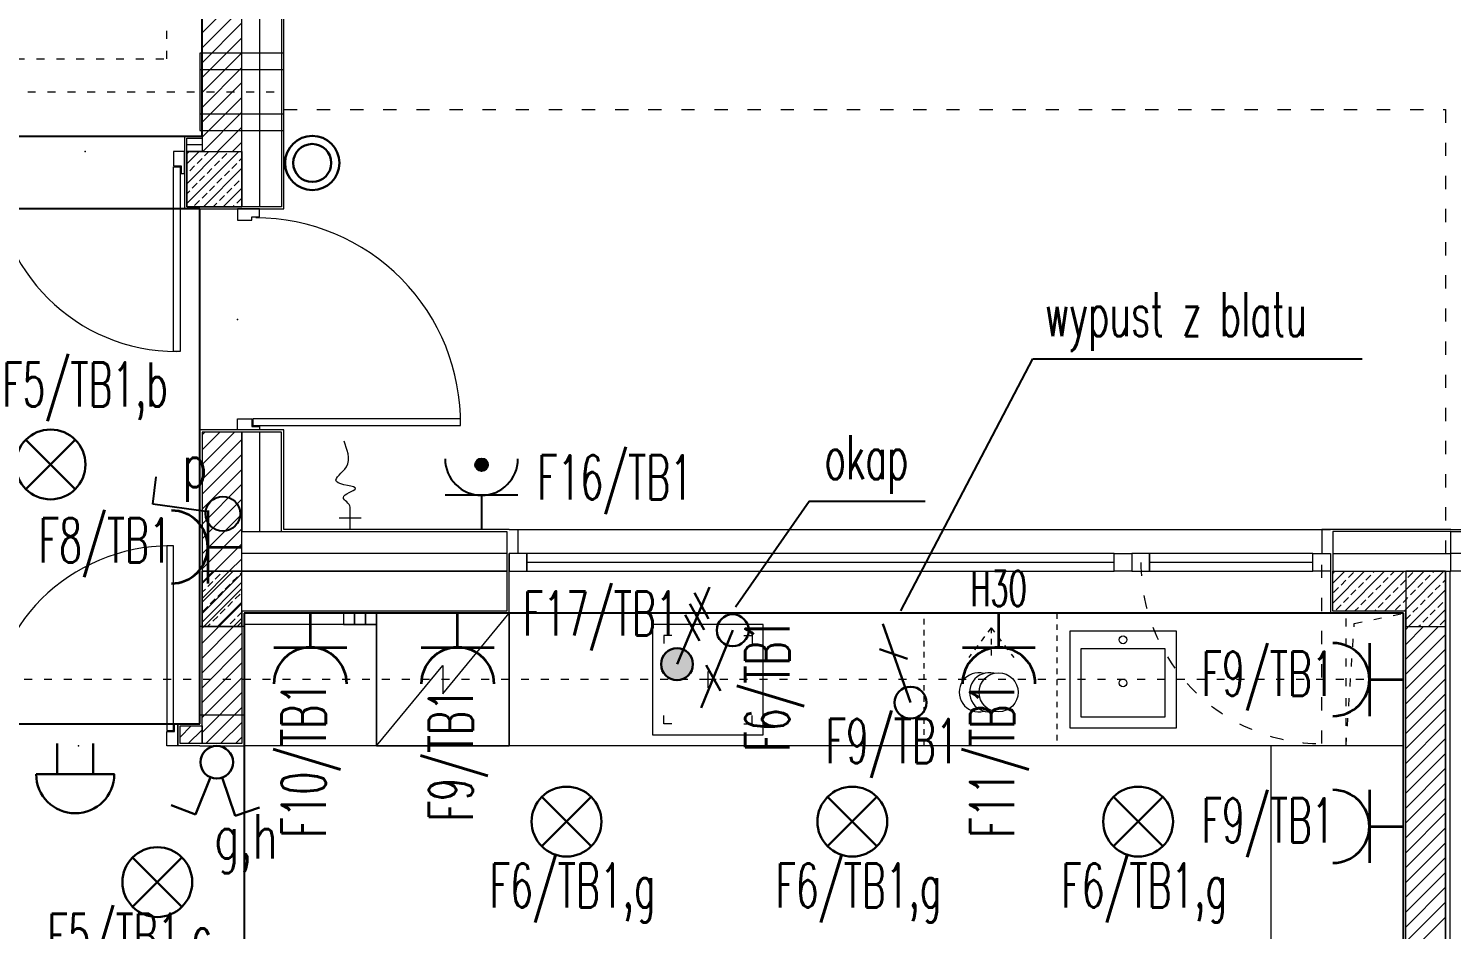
# Model space of a CAD drawing. Header units: millimetres. Extents: x 1780 to 154263, y -7240 to 17216.
# Drawn here: x 66186 to 66830, y 3940 to 4348 of the extents above; entities that cross this region are included whole.
import ezdxf

# ---------------------------------------------------------------- set-up
doc = ezdxf.new("R2010")
doc.units = ezdxf.units.MM
doc.linetypes.add('0.5_0.5', pattern=[1, 0.5, -0.5])
doc.linetypes.add('ACAD_ISO03W100', pattern=[30, 12, -18])
for name, color, linetype, lineweight in [('2d_SX_aranżacja drukowana', 200, 'Continuous', 5), ('2d_SX_gruba przekroje', 90, 'Continuous', 20), ('2d_SX_instalacje szkic - wentylacja nawiew', 170, 'Continuous', 5), ('2d_SX_instalacje szkic - wentylacja wywiew', 14, 'Continuous', 5), ('2d_SX_instalacje szkic - woda', 140, 'Continuous', 5), ('2d_SX_przebicia', 96, 'Continuous', 13), ('2d_SX_stolarka drzwiowa', 211, 'Continuous', 5), ('2d_SX_stolarka okienna', 5, 'Continuous', 5), ('2d_SX_stolarka okznaczenia', 251, 'Continuous', 5), ('2d_SX_szraf', 251, 'Continuous', 0), ('2d_SX_warstwy', 181, 'Continuous', 9), ('2d_SX_widok', 10, 'Continuous', 9)]:
    doc.layers.add(name, color=color, linetype=linetype, lineweight=lineweight)
doc.layers.add('2d_SX_powierzchnia', color=251, linetype='Continuous', plot=False)
for name, color, linetype in [('2d_SX_rewizja 18 września', 210, 'Continuous'), ('60 instalacje elektryka', 10, 'Continuous'), ('BA-widok', 1, 'Continuous')]:
    doc.layers.add(name, color=color, linetype=linetype)
doc.styles.add('OPIS', font='simplex.shx', dxfattribs={"width": 0.7, "height": 4})
doc.linetypes.add('ZIGZAG', pattern='A,0.00254,-5.08,[131,ltypeshp.shx,S=5.08,R=0,X=-5.08,Y=0],-10.16,[131,ltypeshp.shx,S=5.08,R=180,X=5.08,Y=0],-5.08', length=20.32254)

# ---------------------------------------------------------------- blocks, each defined once
blk = doc.blocks.new('PDKLD A0')
at = {"layer": '2d_SX_aranżacja drukowana', "color": 8}
for p, q in [((72090.94, -15068.08), (72615.94, -15068.08)), ((72090.94, -15128.08), (72090.94, -15068.08)), ((72090.94, -15128.08), (72090.94, -15068.08)), ((72090.94, -15068.08), (72615.94, -15068.08)), ((72210.94, -15068.08), (72150.94, -15068.08)), ((72150.94, -15068.08), (72150.94, -15128.08)), ((72150.94, -15068.08), (72210.94, -15068.08)), ((72150.94, -15128.08), (72150.94, -15068.08)), ((72180.94, -15104.48), (72210.94, -15068.08)), ((72210.94, -15128.08), (72210.94, -15068.08)), ((72210.94, -15068.08), (72210.94, -15128.08)), ((72615.94, -15068.08), (72615.94, -15128.08)), ((72615.94, -15068.08), (72615.94, -15128.08)), ((72325.94, -15073.08), (72275.94, -15073.08)), ((72275.94, -15073.08), (72275.94, -15123.08)), ((72284.66, -15078.08), (72280.94, -15078.08)), ((72280.94, -15078.08), (72280.94, -15081.8)), ((72317.23, -15078.08), (72320.94, -15078.08)), ((72320.94, -15078.08), (72320.94, -15081.8)), ((72325.94, -15123.08), (72325.94, -15073.08)), ((72464.94, -15120.08), (72464.94, -15076.08)), ((72464.94, -15076.08), (72512.94, -15076.08)), ((72512.94, -15076.08), (72512.94, -15120.08)), ((72469.94, -15115.08), (72469.94, -15084.08)), ((72469.94, -15084.08), (72507.94, -15084.08)), ((72507.94, -15084.08), (72507.94, -15115.08)), ((72150.94, -15128.08), (72180.94, -15091.68)), ((72180.94, -15091.68), (72180.94, -15104.48)), ((72300.94, -15098.08), (72297.23, -15098.08)), ((72300.94, -15094.37), (72300.94, -15098.08)), ((72304.66, -15098.08), (72300.94, -15098.08)), ((72300.94, -15098.08), (72300.94, -15101.8)), ((72280.94, -15118.08), (72280.94, -15114.37)), ((72320.94, -15118.08), (72320.94, -15114.37)), ((72507.94, -15115.08), (72469.94, -15115.08)), ((72275.94, -15123.08), (72325.94, -15123.08)), ((72284.66, -15118.08), (72280.94, -15118.08)), ((72317.23, -15118.08), (72320.94, -15118.08)), ((72512.94, -15120.08), (72464.94, -15120.08)), ((72615.94, -15128.08), (72090.94, -15128.08)), ((72615.94, -15128.08), (72090.94, -15128.08)), ((72150.94, -15128.08), (72210.94, -15128.08)), ((72210.94, -15128.08), (72150.94, -15128.08)), ((72615.94, -15128.08), (72555.94, -15128.08)), ((72555.94, -15128.08), (72555.94, -15338.08)), ((72615.94, -15338.08), (72615.94, -15128.08)), ((72615.94, -15128.08), (72615.94, -15128.08))]:
    blk.add_line(p, q, dxfattribs=at)
at = {"layer": '2d_SX_aranżacja drukowana', "color": 8, "ltscale": 5}
for p, q in [((72090.94, -15128.08), (72090.94, -15068.08)), ((72090.94, -15068.08), (72150.94, -15068.08)), ((72140.94, -15068.08), (72135.94, -15068.08)), ((72135.94, -15068.08), (72135.94, -15073.08)), ((72140.94, -15073.08), (72140.94, -15068.08)), ((72145.94, -15068.08), (72140.94, -15068.08)), ((72140.94, -15068.08), (72140.94, -15073.08)), ((72145.94, -15073.08), (72145.94, -15068.08)), ((72150.94, -15068.08), (72145.94, -15068.08)), ((72145.94, -15068.08), (72145.94, -15073.08)), ((72150.94, -15073.08), (72150.94, -15068.08)), ((72150.94, -15068.08), (72150.94, -15073.08)), ((72150.94, -15068.08), (72150.94, -15128.08)), ((72150.94, -15073.08), (72090.94, -15073.08)), ((72135.94, -15073.08), (72140.94, -15073.08)), ((72140.94, -15073.08), (72145.94, -15073.08)), ((72145.94, -15073.08), (72150.94, -15073.08)), ((72150.94, -15128.08), (72090.94, -15128.08))]:
    blk.add_line(p, q, dxfattribs=at)
at = {"layer": '2d_SX_aranżacja drukowana', "color": 8, "linetype": '0.5_0.5', "ltscale": 5}
for p, q in [((72398.94, -15068.08), (72458.94, -15068.08)), ((72398.94, -15128.08), (72398.94, -15068.08)), ((72458.94, -15068.08), (72458.94, -15128.08)), ((72429.25, -15074.63), (72419.08, -15088.15)), ((72429.25, -15074.63), (72429.25, -15089.54)), ((72429.25, -15074.63), (72439.42, -15088.15)), ((72458.94, -15128.08), (72398.94, -15128.08))]:
    blk.add_line(p, q, dxfattribs=at)
at = {"layer": '2d_SX_aranżacja drukowana', "color": 8, "linetype": 'ACAD_ISO03W100', "ltscale": 0.3}
blk.add_line((72615.94, -15098.08), (72210.94, -15098.08), dxfattribs=at)
at = {"layer": '2d_SX_aranżacja drukowana', "color": 8}
for centre, radius in [((72488.94, -15080.08), 1.75), ((72432.57, -15103.82), 8.84), ((72488.94, -15099.58), 1.75)]:
    blk.add_circle(centre, radius, dxfattribs=at)
for centre, start, end in [((72423.57, -15103.82), 74.45458, 285.54542), ((72428.31, -15103.82), 76.04438, 283.95562)]:
    blk.add_arc(centre, 8.84, start, end, dxfattribs=at)
at = {"layer": '2d_SX_gruba przekroje', "color": 8}
for p, q in [((72108.94, -14885.08), (72108.94, -14234.08)), ((72071.94, -14271.08), (72071.94, -14852.08)), ((72063.94, -14852.08), (72063.94, -14885.08)), ((72071.94, -14852.08), (72063.94, -14852.08)), ((72063.94, -14885.08), (72108.94, -14885.08)), ((72108.94, -14985.08), (72070.94, -14985.08)), ((72070.94, -14985.08), (72070.94, -15118.08)), ((72108.94, -15030.08), (72108.94, -14985.08)), ((72210.94, -15030.08), (72108.94, -15030.08)), ((72210.94, -15030.08), (72214.94, -15030.08)), ((72214.94, -15030.08), (72214.94, -15041.08)), ((72582.94, -15030.08), (72578.94, -15030.08)), ((72578.94, -15030.08), (72578.94, -15041.08)), ((72637.44, -15030.08), (72582.94, -15030.08)), ((72582.94, -15030.08), (72582.94, -15030.08)), ((72637.44, -15030.08), (72691.94, -15030.08)), ((72214.94, -15041.08), (72210.94, -15041.08)), ((72210.94, -15068.08), (72210.94, -15041.08)), ((72578.94, -15041.08), (72582.94, -15041.08)), ((72582.94, -15041.08), (72582.94, -15068.08)), ((72090.94, -15128.08), (72090.94, -15068.08)), ((72090.94, -15068.08), (72210.94, -15068.08)), ((72582.94, -15068.08), (72615.94, -15068.08)), ((72615.94, -15068.08), (72615.94, -15308.08)), ((72060.94, -15128.08), (72060.94, -15118.08)), ((72060.94, -15118.08), (72070.94, -15118.08)), ((72070.94, -15128.08), (72060.94, -15128.08)), ((72070.94, -15128.08), (72090.94, -15128.08))]:
    blk.add_line(p, q, dxfattribs=at)
at = {"layer": '2d_SX_instalacje szkic - wentylacja nawiew', "color": 8, "linetype": 'ACAD_ISO03W100', "ltscale": 0.3}
blk.add_line((71803.94, -14832.08), (72108.94, -14832.08), dxfattribs=at)
at = {"layer": '2d_SX_instalacje szkic - wentylacja wywiew', "color": 8, "linetype": 'ACAD_ISO03W100', "ltscale": 0.3}
for p, q in [((72055.94, -14817.08), (72055.94, -14234.08)), ((71753.94, -14817.08), (72055.94, -14817.08)), ((72300.94, -15098.08), (71970.94, -15098.08))]:
    blk.add_line(p, q, dxfattribs=at)
at = {"layer": '2d_SX_instalacje szkic - woda', "color": 8}
for p, q in [((72138.94, -15030.08), (72138.94, -15020.08)), ((72143.94, -15025.08), (72133.94, -15025.08))]:
    blk.add_line(p, q, dxfattribs=at)
at = {"layer": '2d_SX_instalacje szkic - woda', "color": 8, "start_tangent": (0.020138, 0.999797), "end_tangent": (-0.22984, 0.973228)}
blk.add_spline([(72138.94, -15020.08), (72135.88, -15015.7), (72141.39, -15011.71), (72132.71, -15008.41), (72137.26, -15001.8), (72136.29, -14990.1)], degree=3, dxfattribs=at)
at = {"layer": '2d_SX_powierzchnia', "color": 8}
for p, q in [((72071.94, -14852.08), (72071.94, -14272.08)), ((71717.94, -14852.08), (72071.94, -14852.08)), ((72070.94, -14885.08), (71973.94, -14885.08)), ((72070.94, -15118.08), (72070.94, -14885.08)), ((72615.94, -15068.08), (72090.94, -15068.08)), ((72090.94, -15068.08), (72090.94, -15406.19)), ((72615.94, -15308.08), (72615.94, -15068.08)), ((71910.94, -15118.08), (72070.94, -15118.08)), ((72090.94, -15128.08), (72090.94, -15248.08))]:
    blk.add_line(p, q, dxfattribs=at)
at = {"layer": '2d_SX_przebicia', "color": 8}
for p, q in [((72108.94, -14814.58), (72070.94, -14814.58)), ((72070.94, -14814.58), (72070.94, -14849.58)), ((72108.94, -14849.58), (72108.94, -14814.58)), ((72108.94, -14822.08), (72070.94, -14822.08)), ((72070.94, -14822.08), (72070.94, -14842.08)), ((72108.94, -14842.08), (72108.94, -14822.08)), ((72070.94, -14842.08), (72108.94, -14842.08)), ((72070.94, -14849.58), (72108.94, -14849.58)), ((72090.94, -15074.08), (72070.94, -15074.08)), ((72070.94, -15074.08), (72070.94, -15114.08)), ((72090.94, -15114.08), (72090.94, -15074.08)), ((72070.94, -15114.08), (72090.94, -15114.08))]:
    blk.add_line(p, q, dxfattribs=at)
at = {"layer": '2d_SX_przebicia', "color": 8, "linetype": 'ACAD_ISO03W100', "ltscale": 0.3}
for p, q in [((72589.94, -15068.08), (72615.94, -15068.08)), ((72589.94, -15128.08), (72589.94, -15068.08)), ((72593.65, -15072.73), (72615.94, -15068.08)), ((72615.94, -15068.08), (72615.94, -15128.08)), ((72589.94, -15128.08), (72593.65, -15072.73)), ((72615.94, -15128.08), (72589.94, -15128.08))]:
    blk.add_line(p, q, dxfattribs=at)
at = {"layer": '2d_SX_stolarka drzwiowa', "color": 8}
for p, q in [((72063.94, -14859.08), (72058.94, -14859.08)), ((72058.94, -14859.08), (72058.94, -14865.58)), ((72063.94, -14869.08), (72063.94, -14859.08)), ((72058.94, -14865.58), (72062.44, -14865.58)), ((72058.94, -14949.58), (72058.94, -14866.08)), ((72058.94, -14866.08), (72061.94, -14866.08)), ((72061.94, -14866.08), (72061.94, -14949.58)), ((72062.44, -14865.58), (72062.44, -14869.08)), ((72062.44, -14869.08), (72063.94, -14869.08)), ((72097.94, -14885.08), (72087.94, -14885.08)), ((72087.94, -14885.08), (72087.94, -14890.08)), ((72097.94, -14888.58), (72097.94, -14885.08)), ((72087.94, -14890.08), (72094.44, -14890.08)), ((72094.44, -14890.08), (72094.44, -14888.58)), ((72094.44, -14888.58), (72097.94, -14888.58)), ((72061.94, -14949.58), (72058.94, -14949.58)), ((72087.94, -14985.08), (72087.94, -14980.08)), ((72087.94, -14980.08), (72094.44, -14980.08)), ((72094.44, -14980.08), (72094.44, -14983.58)), ((72188.96, -14980.08), (72094.95, -14980.08)), ((72094.95, -14980.08), (72094.95, -14983.08)), ((72188.96, -14983.08), (72188.96, -14980.08)), ((72097.94, -14985.08), (72087.94, -14985.08)), ((72094.44, -14983.58), (72097.94, -14983.58)), ((72094.95, -14983.08), (72188.96, -14983.08)), ((72097.94, -14983.58), (72097.94, -14985.08)), ((72058.94, -15037.58), (72055.94, -15037.58)), ((72055.94, -15037.58), (72055.94, -15121.08)), ((72058.94, -15121.08), (72058.94, -15037.58)), ((72055.94, -15121.08), (72058.94, -15121.08)), ((72055.94, -15121.58), (72059.44, -15121.58)), ((72055.94, -15128.08), (72055.94, -15121.58)), ((72059.44, -15121.58), (72059.44, -15118.08)), ((72059.44, -15118.08), (72060.94, -15118.08)), ((72060.94, -15118.08), (72060.94, -15128.08)), ((72060.94, -15128.08), (72055.94, -15128.08))]:
    blk.add_line(p, q, dxfattribs=at)
at = {"layer": '2d_SX_stolarka okienna', "color": 8, "linetype": 'ACAD_ISO03W100', "ltscale": 0.5}
blk.add_line((72578.94, -15127.08), (72578.94, -15045.08), dxfattribs=at)
at = {"layer": '2d_SX_stolarka okienna', "color": 8}
for points in [[(72210.94, -15049.08), (72218.94, -15049.08), (72218.94, -15041.08), (72210.94, -15041.08), (72210.94, -15049.08)], [(72484.94, -15049.08), (72484.94, -15041.08), (72218.94, -15041.08), (72218.94, -15049.08)], [(72492.94, -15049.08), (72484.94, -15049.08), (72484.94, -15041.08), (72492.94, -15041.08), (72492.94, -15049.08)], [(72492.94, -15049.08), (72500.94, -15049.08), (72500.94, -15041.08), (72492.94, -15041.08), (72492.94, -15049.08)], [(72574.94, -15049.08), (72574.94, -15041.08), (72500.94, -15041.08), (72500.94, -15049.08)], [(72582.94, -15049.08), (72574.94, -15049.08), (72574.94, -15041.08), (72582.94, -15041.08), (72582.94, -15049.08)]]:
    blk.add_lwpolyline(points, close=True, dxfattribs=at)
for points in [[(72484.94, -15045.08), (72218.94, -15045.08)], [(72574.94, -15045.08), (72500.94, -15045.08)]]:
    blk.add_lwpolyline(points, dxfattribs=at)
at = {"layer": '2d_SX_stolarka okienna', "color": 8, "linetype": 'ACAD_ISO03W100', "ltscale": 0.5}
blk.add_arc((72579.11, -15045.01), 82.07, 180.04855, 269.8832, dxfattribs=at)
at = {"layer": '2d_SX_stolarka okznaczenia', "color": 8}
for centre, radius, start, end in [((72060.37, -14867.15), 82.43, 180.29754, 270.05077), ((72096.1, -14981.94), 92.85, 359.29324, 89.9404), ((72057.37, -15120.01), 82.43, 89.94923, 179.70246)]:
    blk.add_arc(centre, radius, start, end, dxfattribs=at)
for p in [(72018.94, -14859.08), (72087.94, -14935.08), (72015.94, -15128.08)]:
    blk.add_point(p, dxfattribs=at)
at = {"layer": '2d_SX_szraf', "color": 8, "linetype": 'ZIGZAG'}
for p, q in [((72097.94, -14245.08), (72097.94, -14884.08)), ((72097.94, -14884.08), (72097.94, -14884.08)), ((72097.94, -14986.08), (72097.94, -15031.08)), ((72209.94, -15041.08), (72089.94, -15041.08)), ((72583.94, -15041.08), (72637.44, -15041.08)), ((72690.94, -15041.08), (72637.44, -15041.08))]:
    blk.add_line(p, q, dxfattribs=at)
at = {"layer": '2d_SX_szraf', "color": 8, "linetype": 'Continuous'}
for p, q in [((72071.94, -14805.43), (72089.94, -14787.43)), ((72071.94, -14812.17), (72089.94, -14794.17)), ((72071.94, -14818.9), (72089.94, -14800.9)), ((72071.94, -14825.64), (72089.94, -14807.64)), ((72071.94, -14832.37), (72089.94, -14814.37)), ((72071.94, -14839.11), (72089.94, -14821.11)), ((72071.94, -14845.84), (72089.94, -14827.84)), ((72071.94, -14852.58), (72089.94, -14834.58)), ((72072.18, -14859.08), (72089.94, -14841.31)), ((72078.91, -14859.08), (72089.94, -14848.05)), ((72064.94, -14864.69), (72070.55, -14859.08)), ((72064.94, -14873.67), (72079.53, -14859.08)), ((72064.94, -14882.65), (72088.51, -14859.08)), ((72065.18, -14859.97), (72066.06, -14859.08)), ((72073.03, -14861.09), (72075.04, -14859.08)), ((72085.65, -14859.08), (72089.94, -14854.78)), ((72066.3, -14867.82), (72068.54, -14865.58)), ((72069.67, -14864.46), (72071.91, -14862.21)), ((72077.52, -14865.58), (72079.77, -14863.33)), ((72080.89, -14862.21), (72083.14, -14859.97)), ((72085.38, -14866.7), (72087.63, -14864.46)), ((72088.75, -14863.33), (72089.94, -14862.14)), ((72064.94, -14869.18), (72065.18, -14868.95)), ((72070.79, -14872.31), (72073.03, -14870.07)), ((72072.49, -14884.08), (72089.94, -14866.63)), ((72074.16, -14868.95), (72076.4, -14866.7)), ((72078.65, -14873.44), (72080.89, -14871.19)), ((72082.01, -14870.07), (72084.26, -14867.82)), ((72086.5, -14874.56), (72088.75, -14872.31)), ((72089.87, -14871.19), (72089.94, -14871.12)), ((72064.94, -14878.16), (72066.3, -14876.8)), ((72067.42, -14875.68), (72069.67, -14873.44)), ((72071.91, -14880.17), (72074.16, -14877.93)), ((72075.28, -14876.8), (72077.52, -14874.56)), ((72079.77, -14881.29), (72082.01, -14879.05)), ((72081.47, -14884.08), (72089.94, -14875.61)), ((72083.14, -14877.93), (72085.38, -14875.68)), ((72068.54, -14883.54), (72070.79, -14881.29)), ((72076.98, -14884.08), (72078.65, -14882.42)), ((72085.96, -14884.08), (72086.5, -14883.54)), ((72087.63, -14882.42), (72089.87, -14880.17)), ((72071.94, -14987.28), (72073.14, -14986.08)), ((72071.94, -14994.02), (72079.88, -14986.08)), ((72071.94, -15000.75), (72086.62, -14986.08)), ((72071.94, -15007.49), (72089.94, -14989.49)), ((72071.94, -15014.22), (72089.94, -14996.22)), ((72071.94, -15020.96), (72089.94, -15002.96)), ((72071.94, -15027.69), (72089.94, -15009.69)), ((72071.94, -15034.43), (72089.94, -15016.43)), ((72071.94, -15041.16), (72089.94, -15023.16)), ((72071.94, -15047.9), (72089.94, -15029.9)), ((72077.5, -15049.08), (72089.94, -15036.63)), ((72084.23, -15049.08), (72089.94, -15043.37)), ((72071.94, -15054.09), (72076.95, -15049.08)), ((72071.94, -15063.07), (72085.93, -15049.08)), ((72071.94, -15054.63), (72077.5, -15049.08)), ((72071.94, -15061.37), (72084.23, -15049.08)), ((72071.94, -15049.6), (72072.29, -15049.26)), ((72071.94, -15068.1), (72089.94, -15050.1)), ((72077.9, -15052.62), (72080.14, -15050.38)), ((72081.27, -15049.26), (72081.44, -15049.08)), ((72085.76, -15053.75), (72088, -15051.5)), ((72089.12, -15050.38), (72089.94, -15049.56)), ((72583.94, -15054.51), (72589.37, -15049.08)), ((72583.94, -15063.49), (72598.35, -15049.08)), ((72583.94, -15050.02), (72584.88, -15049.08)), ((72587.66, -15055.29), (72589.9, -15053.04)), ((72589.33, -15067.08), (72607.33, -15049.08)), ((72591.02, -15051.92), (72593.27, -15049.67)), ((72598.31, -15067.08), (72616.31, -15049.08)), ((72598.88, -15053.04), (72601.13, -15050.8)), ((72602.25, -15049.67), (72602.84, -15049.08)), ((72606.74, -15054.16), (72608.99, -15051.92)), ((72610.11, -15050.8), (72611.82, -15049.08)), ((72614.6, -15055.29), (72616.84, -15053.04)), ((72616.94, -15057.43), (72625.29, -15049.08)), ((72616.94, -15066.41), (72634.27, -15049.08)), ((72617.97, -15051.92), (72620.21, -15049.67)), ((72625.82, -15053.04), (72628.07, -15050.8)), ((72629.19, -15049.67), (72629.78, -15049.08)), ((72633.68, -15054.16), (72634.94, -15052.9)), ((72071.94, -15072.05), (72089.94, -15054.05)), ((72071.94, -15058.58), (72073.41, -15057.11)), ((72072.7, -15074.08), (72089.94, -15056.84)), ((72074.53, -15055.99), (72076.78, -15053.75)), ((72079.02, -15060.48), (72081.27, -15058.24)), ((72082.39, -15057.11), (72084.63, -15054.87)), ((72086.88, -15061.6), (72089.12, -15059.36)), ((72584.29, -15058.65), (72586.53, -15056.41)), ((72592.15, -15059.78), (72594.39, -15057.53)), ((72595.51, -15056.41), (72597.76, -15054.16)), ((72600, -15060.9), (72602.25, -15058.65)), ((72603.37, -15057.53), (72605.62, -15055.29)), ((72607.29, -15067.08), (72616.94, -15057.43)), ((72611.23, -15058.65), (72613.48, -15056.41)), ((72618.25, -15074.08), (72634.94, -15057.39)), ((72619.09, -15059.78), (72621.33, -15057.53)), ((72622.46, -15056.41), (72624.7, -15054.16)), ((72626.95, -15060.9), (72629.19, -15058.65)), ((72630.31, -15057.53), (72632.56, -15055.29)), ((72072.29, -15067.22), (72074.53, -15064.97)), ((72075.65, -15063.85), (72077.9, -15061.6)), ((72078.89, -15074.08), (72089.94, -15063.03)), ((72079.44, -15074.08), (72089.94, -15063.58)), ((72083.51, -15064.97), (72085.76, -15062.73)), ((72585.41, -15066.51), (72587.66, -15064.27)), ((72588.78, -15063.14), (72591.02, -15060.9)), ((72593.82, -15067.08), (72595.51, -15065.39)), ((72596.64, -15064.27), (72598.88, -15062.02)), ((72604.49, -15065.39), (72606.74, -15063.14)), ((72607.86, -15062.02), (72610.11, -15059.78)), ((72612.35, -15066.51), (72614.6, -15064.27)), ((72615.72, -15063.14), (72616.94, -15061.92)), ((72616.94, -15061.92), (72617.97, -15060.9)), ((72620.21, -15067.63), (72622.46, -15065.39)), ((72623.58, -15064.27), (72625.82, -15062.02)), ((72631.44, -15065.39), (72633.68, -15063.14)), ((72634.8, -15062.02), (72634.94, -15061.88)), ((72076.78, -15071.71), (72079.02, -15069.46)), ((72080.14, -15068.34), (72082.39, -15066.09)), ((72084.63, -15072.83), (72086.88, -15070.58)), ((72086.17, -15074.08), (72089.94, -15070.31)), ((72087.87, -15074.08), (72089.94, -15072.01)), ((72088, -15069.46), (72089.94, -15067.52)), ((72602.8, -15067.08), (72603.37, -15066.51)), ((72616.27, -15067.08), (72616.94, -15066.41)), ((72616.94, -15070.9), (72619.09, -15068.76)), ((72624.7, -15072.13), (72626.95, -15069.88)), ((72627.23, -15074.08), (72634.94, -15066.37)), ((72628.07, -15068.76), (72630.31, -15066.51)), ((72632.56, -15073.25), (72634.8, -15071)), ((72071.94, -15074.84), (72072.7, -15074.08)), ((72071.94, -15081.58), (72079.44, -15074.08)), ((72071.94, -15088.31), (72086.17, -15074.08)), ((72071.94, -15095.05), (72089.94, -15077.05)), ((72074.4, -15074.08), (72075.65, -15072.83)), ((72083.38, -15074.08), (72083.51, -15073.95)), ((72616.94, -15075.39), (72618.25, -15074.08)), ((72616.94, -15082.13), (72624.99, -15074.08)), ((72616.94, -15088.86), (72631.72, -15074.08)), ((72616.94, -15095.6), (72634.94, -15077.6)), ((72622.74, -15074.08), (72623.58, -15073.25)), ((72071.94, -15101.78), (72089.94, -15083.78)), ((72616.94, -15102.33), (72634.94, -15084.33)), ((72071.94, -15108.52), (72089.94, -15090.52)), ((72616.94, -15109.07), (72634.94, -15091.07)), ((72071.94, -15115.25), (72089.94, -15097.25)), ((72616.94, -15115.8), (72634.94, -15097.8)), ((72071.94, -15121.99), (72089.94, -15103.99)), ((72616.94, -15122.54), (72634.94, -15104.54)), ((72073.58, -15127.08), (72089.94, -15110.72)), ((72080.32, -15127.08), (72089.94, -15117.46)), ((72616.94, -15129.27), (72634.94, -15111.27)), ((72061.94, -15124.07), (72066.94, -15119.08)), ((72065.67, -15127.08), (72071.94, -15120.81)), ((72616.94, -15136.01), (72634.94, -15118.01)), ((72087.05, -15127.08), (72089.94, -15124.19)), ((72616.94, -15142.74), (72634.94, -15124.74)), ((72616.94, -15149.48), (72634.94, -15131.48)), ((72616.94, -15156.21), (72634.94, -15138.21)), ((72616.94, -15162.95), (72634.94, -15144.95)), ((72616.94, -15169.68), (72634.94, -15151.68)), ((72616.94, -15176.42), (72634.94, -15158.42)), ((72616.94, -15183.15), (72634.94, -15165.15)), ((72616.94, -15189.89), (72634.94, -15171.89)), ((72616.94, -15196.62), (72634.94, -15178.62)), ((72616.94, -15203.36), (72634.94, -15185.36)), ((72616.94, -15210.09), (72634.94, -15192.09)), ((72616.94, -15216.83), (72634.94, -15198.83)), ((72616.94, -15223.56), (72634.94, -15205.56))]:
    blk.add_line(p, q, dxfattribs=at)
at = {"layer": '2d_SX_szraf', "color": 8, "linetype": 'ZIGZAG', "ltscale": 0.5}
blk.add_line((72071.94, -14856.08), (72064.94, -14856.08), dxfattribs=at)
at = {"layer": '2d_SX_warstwy', "color": 8}
for p, q in [((72107.94, -14235.08), (72107.94, -14884.08)), ((72089.94, -14884.08), (72089.94, -14253.08)), ((72071.94, -14271.08), (72071.94, -14859.08)), ((72064.94, -14853.08), (72071.94, -14853.08)), ((72064.94, -14859.08), (72064.94, -14853.08)), ((72071.94, -14853.08), (72071.94, -14859.08)), ((72064.94, -14859.08), (72089.94, -14859.08)), ((72064.94, -14884.08), (72064.94, -14859.08)), ((72071.94, -14859.08), (72064.94, -14859.08)), ((72064.94, -14859.08), (72064.94, -14884.08)), ((72071.94, -14859.08), (72064.94, -14859.08)), ((72089.94, -14859.08), (72089.94, -14884.08)), ((72089.94, -14884.08), (72064.94, -14884.08)), ((72064.94, -14884.08), (72089.94, -14884.08)), ((72107.94, -14884.08), (72089.94, -14884.08)), ((72089.94, -14986.08), (72071.94, -14986.08)), ((72071.94, -14986.08), (72071.94, -15049.08)), ((72089.94, -15049.08), (72089.94, -14986.08)), ((72089.94, -14986.08), (72089.94, -15031.08)), ((72107.94, -14986.08), (72089.94, -14986.08)), ((72107.94, -15031.08), (72107.94, -14986.08)), ((72089.94, -15031.08), (72107.94, -15031.08)), ((72089.94, -15049.08), (72089.94, -15031.08)), ((72089.94, -15031.08), (72209.94, -15031.08)), ((72209.94, -15031.08), (72209.94, -15049.08)), ((72637.44, -15031.08), (72583.94, -15031.08)), ((72583.94, -15031.08), (72583.94, -15049.08)), ((72637.44, -15049.08), (72637.44, -15031.08)), ((72637.44, -15049.08), (72637.44, -15031.08)), ((72637.44, -15031.08), (72690.94, -15031.08)), ((72071.94, -15049.08), (72089.94, -15049.08)), ((72089.94, -15049.08), (72071.94, -15049.08)), ((72071.94, -15049.08), (72071.94, -15074.08)), ((72071.94, -15127.08), (72071.94, -15049.08)), ((72071.94, -15049.08), (72209.94, -15049.08)), ((72089.94, -15074.08), (72089.94, -15049.08)), ((72209.94, -15049.08), (72089.94, -15049.08)), ((72209.94, -15049.08), (72209.94, -15067.08)), ((72583.94, -15049.08), (72616.94, -15049.08)), ((72583.94, -15067.08), (72583.94, -15049.08)), ((72583.94, -15049.08), (72637.44, -15049.08)), ((72583.94, -15067.08), (72583.94, -15049.08)), ((72583.94, -15049.08), (72634.94, -15049.08)), ((72616.94, -15049.08), (72616.94, -15067.08)), ((72634.94, -15049.08), (72616.94, -15049.08)), ((72616.94, -15049.08), (72616.94, -15074.08)), ((72634.94, -15074.08), (72634.94, -15049.08)), ((72634.94, -15049.08), (72636.94, -15049.08)), ((72634.94, -16079.08), (72634.94, -15049.08)), ((72634.94, -15049.08), (72634.94, -15612.08)), ((72636.94, -15049.08), (72636.94, -16079.08)), ((72690.94, -15049.08), (72637.44, -15049.08)), ((72209.94, -15067.08), (72089.94, -15067.08)), ((72089.94, -15067.08), (72089.94, -15127.08)), ((72616.94, -15067.08), (72583.94, -15067.08)), ((72616.94, -15067.08), (72583.94, -15067.08)), ((72616.94, -15309.08), (72616.94, -15067.08)), ((72071.94, -15074.08), (72089.94, -15074.08)), ((72616.94, -15074.08), (72634.94, -15074.08)), ((72616.94, -15305.58), (72616.94, -15074.08)), ((72616.94, -15074.08), (72634.94, -15074.08)), ((72634.94, -15074.08), (72634.94, -15305.58)), ((72061.94, -15127.08), (72061.94, -15119.08)), ((72061.94, -15119.08), (72071.94, -15119.08)), ((72071.94, -15119.08), (72071.94, -15127.08)), ((72071.94, -15127.08), (72061.94, -15127.08)), ((72089.94, -15127.08), (72071.94, -15127.08))]:
    blk.add_line(p, q, dxfattribs=at)
at = {"layer": '2d_SX_widok', "color": 8, "linetype": 'ACAD_ISO03W100', "ltscale": 0.5}
for p, q in [((72108.94, -14840.08), (72634.94, -14840.08)), ((72634.94, -14840.08), (72634.94, -15593.08))]:
    blk.add_line(p, q, dxfattribs=at)
at = {"layer": '2d_SX_widok', "color": 8, "ltscale": 0.5}
for p, q in [((72210.94, -15030.08), (72582.94, -15030.08)), ((72615.94, -15068.08), (72210.94, -15068.08)), ((72210.94, -15068.08), (72210.94, -15068.08)), ((72615.94, -15068.08), (72615.94, -15068.08))]:
    blk.add_line(p, q, dxfattribs=at)
blk = doc.blocks.new('lampa1')
at = {"layer": '60 instalacje elektryka', "lineweight": 30}
for p, q in [((2045.42, 2946.75), (2067.75, 2924.42)), ((2067.75, 2946.75), (2045.42, 2924.42))]:
    blk.add_line(p, q, dxfattribs=at)
blk.add_circle((2056.58, 2935.58), 15.79, dxfattribs=at)
blk = doc.blocks.new('swiecznikowy')
at = {"layer": '60 instalacje elektryka', "lineweight": 30}
for p, q in [((2664.24, 2089), (2665.41, 2097.95)), ((2678.19, 2087.04), (2664.24, 2089)), ((2679.06, 2083.14), (2667.28, 2075.42)), ((2667.28, 2075.42), (2672.16, 2067.82))]:
    blk.add_line(p, q, dxfattribs=at)
blk.add_circle((2683.81, 2086.25), 5.68, dxfattribs=at)
blk.add_circle((2683.81, 2086.25), 5.68, dxfattribs=at)
blk = doc.blocks.new('gniazdo')
at = {"layer": '60 instalacje elektryka', "lineweight": 35}
for p, q in [((1911.132, 1039.393), (1911.132, 1043.76)), ((1911.132, 1041.576), (1909.09, 1041.576))]:
    blk.add_line(p, q, dxfattribs=at)
blk.add_arc((1913.316, 1041.576), 2.184, 90, 270, dxfattribs=at)
blk = doc.blocks.new('gniazdo IP44')
at = {"layer": '60 instalacje elektryka'}
h = blk.add_hatch(color=256, dxfattribs=at)
h.dxf.hatch_style = 1
edge = h.paths.add_edge_path()
edge.add_arc((1758.87, 20893.39), 2.87, 0, 360)
at = {"layer": '60 instalacje elektryka', "lineweight": 25}
for p, q in [((1775.37, 20879.59), (1742.37, 20879.59)), ((1758.87, 20879.59), (1758.87, 20864.16))]:
    blk.add_line(p, q, dxfattribs=at)
at = {"layer": '60 instalacje elektryka'}
blk.add_circle((1758.87, 20893.39), 2.87, dxfattribs=at)
at = {"layer": '60 instalacje elektryka', "lineweight": 25}
blk.add_arc((1758.87, 20896.09), 16.5, 180, 0, dxfattribs=at)
blk = doc.blocks.new('jednobiegunowy')
at = {"layer": '60 instalacje elektryka'}
for p, q in [((2190.56, 2793.4), (2200.02, 2802.78)), ((2200.02, 2802.78), (2204.88, 2797.97))]:
    blk.add_line(p, q, dxfattribs=at)
blk.add_circle((2187.5, 2790.37), 4.3, dxfattribs=at)
blk = doc.blocks.new('wypust 3f')
at = {"layer": '60 instalacje elektryka', "linetype": 'ByBlock'}
h = blk.add_hatch(color=256, dxfattribs=at)
h.dxf.hatch_style = 1
edge = h.paths.add_edge_path()
edge.add_arc((7494504.47, 5568590.24), 2.78, 0, 360)
at = {"layer": '60 instalacje elektryka', "linetype": 'ByBlock', "lineweight": 30}
for p, q in [((7494492.1, 5568582.58), (7494504.47, 5568590.24)), ((7494494.44, 5568586.4), (7494499.27, 5568584.66)), ((7494496.2, 5568587.48), (7494501.03, 5568585.74)), ((7494492.68, 5568585.31), (7494497.51, 5568583.57))]:
    blk.add_line(p, q, dxfattribs=at)
blk.add_circle((7494504.47, 5568590.24), 2.78, dxfattribs=at)
blk = doc.blocks.new('przyc dzwon')
at = {"layer": '60 instalacje elektryka', "lineweight": 30}
for radius in [12.29, 8.6]:
    blk.add_circle((1849.39, 2121.08), radius, dxfattribs=at)
blk = doc.blocks.new('dzwonek')
at = {"layer": '60 instalacje elektryka', "lineweight": 30}
for p, q in [((45521.51, 32173.7), (45521.51, 32180.62)), ((45529.64, 32173.7), (45529.64, 32180.62)), ((45516.72, 32173.7), (45534.43, 32173.7))]:
    blk.add_line(p, q, dxfattribs=at)
blk.add_arc((45525.58, 32173.7), 8.85, 180, 0, dxfattribs=at)

msp = doc.modelspace()

# ---------------------------------------------------------------- hatches: boundary and pattern name
at = {"layer": '60 instalacje elektryka', "linetype": 'ByBlock'}
h = msp.add_hatch(color=256, dxfattribs=at)
h.dxf.hatch_style = 1
edge = h.paths.add_edge_path()
edge.add_arc((66504.89, 4075.25), 7.23, 107.59242, 107.59242)
h = msp.add_hatch(color=256, dxfattribs=at)
h.dxf.hatch_style = 1
edge = h.paths.add_edge_path()
edge.add_arc((66585.38, 4042.5), 7.23, 329.03624, 329.03624)

# ---------------------------------------------------------------- linework, layer by layer
at = {"layer": '60 instalacje elektryka', "linetype": 'ByBlock', "lineweight": 30}
for p, q in [((66490.61, 4040.23), (66504.89, 4075.25)), ((66572.91, 4078.2), (66585.38, 4042.5)), ((66571.4, 4066.66), (66584.02, 4062.27)), ((66499.38, 4047.89), (66492.83, 4059.53))]:
    msp.add_line(p, q, dxfattribs=at)
for centre in [(66504.89, 4075.25), (66585.38, 4042.5)]:
    msp.add_circle(centre, 7.23, dxfattribs=at)
at = {"layer": 'BA-widok'}
for p, q in [((66581.05, 4084), (66640.85, 4198.18)), ((66640.85, 4198.18), (66789.94, 4198.18))]:
    msp.add_line(p, q, dxfattribs=at)
msp.add_lwpolyline([(66592.11, 4133.51), (66539.5, 4133.51), (66506.18, 4085.65)], dxfattribs=at)

# ---------------------------------------------------------------- block references
at = {"layer": '2d_SX_rewizja 18 września'}
msp.add_blockref('PDKLD A0', (-5807.3, 19151.02), dxfattribs=at)
at = {"layer": '60 instalacje elektryka', "xscale": -1, "rotation": 180}
msp.add_blockref('przyc dzwon', (64465.11, 6407.85), dxfattribs=at)
at = {"layer": '60 instalacje elektryka'}
for name, p, xscale, yscale, zscale, rotation in [('lampa1', (69134.82, 6209.16), -1.0011, 1.0011, 1.0011, 89.99999999999999), ('jednobiegunowy', (72720.3, 4058.58), 1.818212235840004, 1.818212235840004, 1.818212235840004, 127.4776548727734), ('gniazdo', (80708.12, 11983.3), 7.556206694400001, 7.556206694400001, 7.556206694400001, 180), ('gniazdo', (58443.28, 18508.41), 7.556206694400001, 7.556206694400001, 7.556206694400001, 270), ('gniazdo', (58509.98, 18508.41), 7.556206694400001, 7.556206694400001, 7.556206694400001, 270), ('gniazdo', (58755.05, 18508.41), 7.556206694400001, 7.556206694400001, 7.556206694400001, 270), ('gniazdo', (81234.12, 11923.3), 7.556206694400001, 7.556206694400001, 7.556206694400001, 180), ('dzwonek', (157258.33, -60337.27), -2, 2, 2, 359.9999999999999), ('swiecznikowy', (64280.83, 85.31), -1.296, 1.296, 1.296, 281.0000545508107), ('lampa1', (69368.44, 6047.5), -1.0011, 1.0011, 1.0011, 89.9999999999999), ('lampa1', (69497.85, 6047.5), -1.0011, 1.0011, 1.0011, 89.9999999999999), ('lampa1', (69627.27, 6047.5), -1.0011, 1.0011, 1.0011, 89.99999999999993), ('gniazdo', (81234.12, 11856.86), 7.556206694400001, 7.556206694400001, 7.556206694400001, 180), ('lampa1', (69183.15, 6020.12), -1.0011, 1.0011, 1.0011, 89.99999999999997)]:
    msp.add_blockref(name, p, dxfattribs=dict(at, xscale=xscale, yscale=yscale, zscale=zscale, rotation=rotation))
msp.add_blockref('gniazdo IP44', (64632.29, -16743.22), dxfattribs=at)
at = {"layer": '60 instalacje elektryka', "linetype": 'ByBlock', "xscale": -2.6, "yscale": 2.6, "zscale": 2.6, "rotation": 98.90374466654002}
msp.add_blockref('wypust 3f', (11354446.62, 21495847.47), dxfattribs=at)

# ---------------------------------------------------------------- texts
at = {"layer": '60 instalacje elektryka', "lineweight": 15, "style": 'OPIS'}
for s, insert, char_height, width, attachment_point in [('\\pxql;{\\W0.6;wypust z blatu}', (66806.08, 4228.36), 20, 159.9023, 3), ('\\pxql;{\\W0.6;F5/TB1,b}', (66196.28, 4196.53), 20, 22.1829, 3), ('\\pxql;{\\W0.6;okap}', (66546.44, 4163.63), 20, 42.2857, 1), ('\\pxql;{\\W0.6;F16/TB1}', (66416.37, 4154.44), 20, 22.1829, 1), ('\\pxql;{\\W0.6;F8/TB1}', (66190.66, 4125.99), 20, 22.1829, 1), ('\\pxql;{\\W0.6;H30}', (66612.53, 4102.17), 16, 22.1829, 1), ('\\pxql;{\\W0.6;F17/TB1}', (66432.09, 4092.84), 20, 22.1829, 3), ('\\pxql;{\\W0.6;F9/TB1}', (66717.24, 4065.64), 20, 22.1829, 1), ('\\pxql;{\\W0.6;F9/TB1}', (66547, 4035.11), 20, 22.1829, 1), ('\\pxql;{\\W0.6;F9/TB1}', (66717.24, 3999.2), 20, 22.1829, 1), ('\\pxql;{\\W0.6;F6/TB1,g}', (66417.04, 3969.73), 20, 22.1829, 3), ('\\pxql;{\\W0.6;F6/TB1,g}', (66546.45, 3969.73), 20, 22.1829, 3), ('\\pxql;{\\W0.6;F6/TB1,g}', (66675.86, 3969.73), 20, 22.1829, 3), ('\\pxql;{\\W0.6;F5/TB1,c}', (66216.75, 3946.96), 20, 22.1829, 3)]:
    msp.add_mtext(s, dxfattribs=dict(at, insert=insert, char_height=char_height, width=width, attachment_point=attachment_point))
at = {"layer": '60 instalacje elektryka', "lineweight": 20, "char_height": 20, "width": 8.2, "attachment_point": 7, "rotation": 360, "style": 'OPIS'}
for s, insert in [('\\pxqr;p', (66258.79, 4133.37)), ('\\pxqr;g,h', (66290.68, 3965.31))]:
    msp.add_mtext(s, dxfattribs=dict(at, insert=insert))
at = {"layer": '60 instalacje elektryka', "lineweight": 15, "char_height": 20, "attachment_point": 1, "rotation": 90, "style": 'OPIS'}
for s, insert, width in [('\\pxql;{\\W0.6;F6/TB1}', (66510.57, 4020.32), 65.7143), ('\\pxql;{\\W0.6;F10/TB1}', (66300.59, 3981.36), 22.1829), ('\\pxql;{\\W0.6;F11/TB1}', (66612.36, 3981.36), 22.1829), ('\\pxql;{\\W0.6;F9/TB1}', (66367.29, 3988.82), 22.1829)]:
    msp.add_mtext(s, dxfattribs=dict(at, insert=insert, width=width))

doc.saveas('drawing.dxf')
